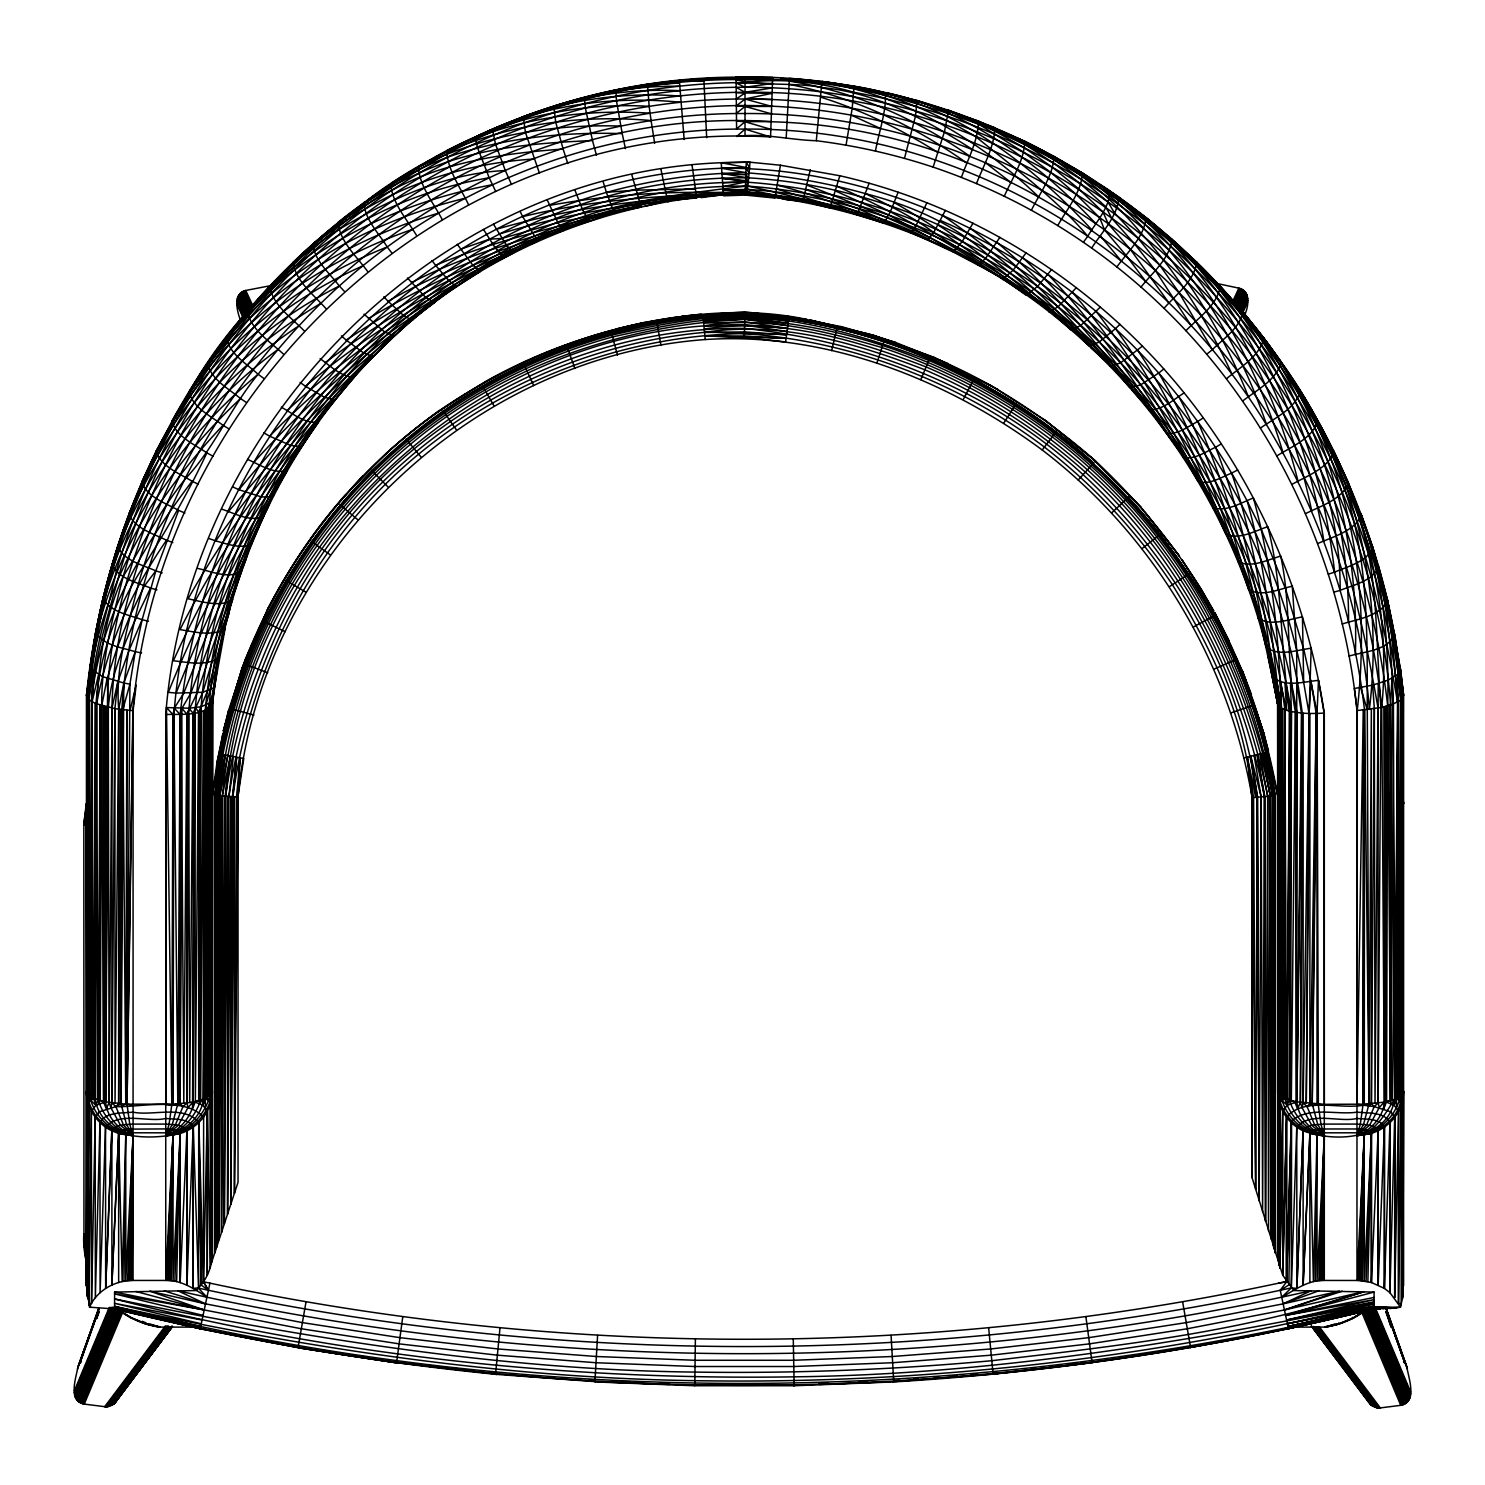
<?xml version="1.0" encoding="UTF-8"?>
<svg xmlns="http://www.w3.org/2000/svg" width="1485" height="1485" viewBox="0 0 1485 1485"><rect width="100%" height="100%" fill="white"/><g stroke="black" fill="none" stroke-linecap="round" stroke-linejoin="round"><path stroke-width="1.5" d="M114.326 1308.953L89.546 1307.171L86.446 1285.787L86.446 803.589L86.872 1178.849M710.74 78.445C382.684 91.68 113.788 375.724 87.04 697.505L86.446 1285.787L87.04 1098.306L87.188 1296.368L88.747 1105.063L88.877 1304.146L91.532 1303.199C99.922 1288.757 116.572 1280.348 133.075 1280.441L165.745 1280.441C181.189 1279.959 194.646 1288.961 206.935 1297.24C569.794 1374.572 949.175 1372.456 1311.069 1290.743L1283.133 1303.849L1186.255 1322.615L1088.709 1337.669L990.681 1348.974L892.281 1356.51L793.677 1360.279L694.98 1360.279L596.376 1356.51L497.976 1348.974L399.948 1337.669L302.402 1322.615L205.524 1303.849L149.781 1291.17L204.225 1309.956L301.344 1328.759L399.112 1343.851L497.382 1355.174L596.023 1362.729L694.869 1366.516L793.788 1366.516L892.652 1362.729L991.275 1355.174L1089.544 1343.851L1187.313 1328.759L1284.432 1309.956L1363.583 1291.746C1243.65 1332.175 1116.943 1346.06 991.813 1360.705C893.06 1369.764 793.918 1373.569 694.757 1372.084C499.146 1369.931 305.817 1337.781 114.586 1298.948C336.111 1355.786 565.451 1380.4 793.992 1376.836C989.567 1374.572 1182.951 1342.83 1374.071 1303.589C1152.212 1358.886 923.187 1384.577 694.59 1380.66C499.09 1377.82 305.316 1347.916 114.586 1306.354C526.135 1410.49 961.834 1407.093 1374.071 1308.248C991.015 1403.863 586.427 1410.509 200.327 1328.184M1400.949 1305.148L1399.148 1307.487L1374.071 1306.856L1380.289 1308.953L1373.365 1308.935L1400.504 1307.171L1389.941 1292.655L1390.109 1122.549C1397.663 1114.901 1403.696 1104.413 1403.028 1093.405L1402.972 697.486C1390.498 589.786 1358.162 483.312 1300.34 391.075L1299.394 389.701L1333.976 451.663C1371.305 529.106 1397.682 613.175 1401.246 699.528C1383.983 526.228 1303.292 358.887 1172.111 243.299C1115.179 192.883 1049.579 152.398 978.949 124.276C904.439 97.156 824.769 76.348 745.024 79.577C403.307 75.122 115.217 364.994 89.063 699.825L89.156 1102.557L87.095 1295.087M89.081 1300.526L89.1 1305.148L89.1 1300.526L89.1 1305.148L90.901 1307.487M132.146 1280.441L133.075 1135.654C113.621 1133.593 96.544 1119.04 90.789 1100.441L93.611 1098.436L105.658 1101.851L125.78 1104.172L173.04 1104.172L173.949 714.675C194.089 432.673 434.827 179.128 721.599 168.269C858.349 166.895 992.463 224.161 1096.171 311.516C1157.91 364.326 1209.18 429.091 1247.122 500.89C1266.297 568.217 1271.773 638.16 1280.089 707.343C1257.572 570.871 1193.086 440.414 1090.992 346.061C998.143 257.35 873.83 206.953 746.974 193.997C470.986 191.212 231.177 433.063 212.355 704.206L211.798 1093.405C201.923 1103.244 186.015 1102.631 173.04 1104.172L171.685 1105.471L169.086 1124.182L165.745 1135.654C189.69 1134.837 209.738 1114.864 212.374 1091.382C212.485 1110.613 198.396 1128.117 180.149 1133.482C148.333 1140.48 101.351 1140.053 89.156 1102.557L91.532 1097.266L91.587 701.533C91.457 657.075 106.976 614.493 116.313 571.372C127.487 532.614 141.985 494.858 159.34 458.457C197.264 380.401 249.796 309.474 313.966 251.021C430.501 144.268 586.928 82.863 745.024 82.566C781.537 77.87 818.903 81.991 854.116 92.367C896.606 99.996 938.279 111.783 978.448 127.524C1048.893 155.628 1114.288 196.113 1170.997 246.454C1301.435 361.857 1382.108 528.716 1398.425 701.533L1398.517 1097.266L1401.432 1104.747L1402.824 1296.702L1400.504 1307.171M131.237 1280.478L133.075 1135.654C115.273 1132.22 97.267 1117.648 95.356 1098.993L91.532 1097.266L92.07 701.848C93.703 657.614 108.108 616.108 119.413 573.804C130.494 535.25 144.88 497.661 162.125 461.427C199.807 383.705 252.042 313.075 315.859 254.863C431.838 148.667 587.559 86.835 745.024 87.244C900.188 86.872 1053.756 146.867 1169.14 250.315C1235.316 309.455 1289.37 381.812 1328.035 461.649C1366.219 536.865 1383.092 619.802 1397.571 702.089L1394.693 1098.993C1387.918 1140.61 1334.922 1142.578 1303.125 1130.828C1288.182 1123.737 1277.583 1108.07 1277.675 1091.382L1277.675 703.704C1258.278 607.922 1236.671 511.527 1197.745 421.48L1203.295 417.879C1266.612 504.696 1308.044 606.938 1324.304 713.078L1324.304 1280.441C1308.378 1279.847 1294.976 1289.852 1281.722 1297.24L1291.319 1287.903L1296.758 1127.096C1310.513 1111.077 1339.581 1122.753 1356.974 1118.465C1365.959 1119.412 1379.565 1118.057 1384.521 1127.096L1384.391 1288.405L1389.941 1292.655L1394.693 1117.388L1394.693 1297.612L1398.499 1111.467L1398.517 1303.199L1401.172 1304.164L1401.302 1105.063L1398.517 1303.199L1398.666 1111.226L1394.118 1105.286L1385.245 1101.647L1384.298 706.767L1384.391 1101.851C1383.463 1117.017 1370.785 1130.271 1356.974 1135.654L1360.316 1124.182L1362.914 1105.471L1364.27 1104.172C1376.873 1102.018 1396.494 1104.19 1403.603 1091.382L1402.935 1295.087M1394.693 1297.612L1394.861 1117.203L1390.721 1111.801L1374.182 1106.622L1371.397 1103.689L1371.342 709.199L1369.04 1103.856L1363.564 1124.423L1356.974 1135.654C1376.075 1131.83 1385.171 1113.564 1394.693 1098.993L1390.573 704.948C1367.369 375.167 1080.82 88.005 745.024 92.274C588.543 92.738 433.713 153.456 318.458 259.281C255.03 317.159 203.129 387.362 165.689 464.601C148.556 500.631 134.263 537.978 123.255 576.31C104.563 616.071 99.365 660.565 96.636 703.983L95.356 1098.993L95.411 703.444L88.747 699.565L86.446 695.425C95.021 610.799 118.614 527.75 156.185 451.421L172.817 419.828M130.327 1280.515L133.075 1135.654C119.264 1130.271 106.586 1117.017 105.658 1101.851L105.732 706.767L104.785 1101.647L104.08 706.34L103.467 1101.332L101.722 705.709C101.166 661.697 112.359 618.632 123.255 576.31C143.915 543.399 161.16 508.26 186.033 478.059C214.954 447.004 231.085 406.909 258.112 374.257C282.484 342.497 309.604 312.852 339.304 285.992C449.324 186.609 596.376 127.877 745.024 129.102C891.52 127.914 1036.474 184.901 1145.937 281.704C1270.195 390.035 1345.596 547.278 1364.511 710.034L1369.04 1103.856C1343.999 1111.857 1305.983 1095.02 1286.418 1117.203L1282.762 1275.299L1293.825 1290.558L1374.071 1292.08L1374.071 1308.953C1216.326 1347.879 1055.092 1372.27 892.912 1381.978L892.893 1381.681M1323.376 1280.441L1324.304 1135.654L1311.793 1125.37L1302.029 1107.587L1303.125 1102.909L1309.083 713.487L1311.181 648.202C1296.98 650.022 1278.511 656.908 1266.148 647.182C1235.446 524.929 1167.266 411.995 1071.223 330.041C980.805 251.225 866.145 204.447 747.233 192.048C466.81 189.245 228.597 434.195 208.995 708.438L209.014 1096.097L209.96 707.64L212.8 699.973L212.374 1253.006C212.336 1265.777 207.436 1278.548 198.619 1287.829L193.161 1288.405L193.143 1127.189L186.924 1284.989L186.906 1130.828L180.168 1282.483L180.242 1133.463L175.991 1130.252L165.745 1128.916L128.582 1129.138L122.828 1130.252L118.763 1132.758L111.895 1284.989L111.895 1130.828C96.971 1123.699 86.408 1108.07 86.446 1091.382L91.532 1097.266M118.651 1282.483L118.67 1133.482L111.895 1130.828L105.658 1288.405L105.528 1127.096C119.283 1111.077 148.351 1122.753 165.745 1118.465C174.729 1119.412 188.335 1118.057 193.291 1127.096L198.619 1287.829L196.206 1290.558L114.586 1292.08L114.586 1308.953C240.273 1339.916 368.131 1361.671 496.937 1374.442M89.546 1307.171L91.532 1303.199L95.189 1117.203L99.328 1111.801L115.867 1106.622L118.651 1103.689L118.707 709.199C115.069 666.487 128.415 624.74 138.439 583.698C149.317 546.294 163.406 509.856 180.242 474.736C216.996 399.521 267.783 331.211 329.781 274.911C442.159 172.668 592.756 112.507 745.024 113.528C895.084 112.544 1043.565 170.923 1155.367 270.511C1219.63 327.702 1272.218 397.683 1309.918 474.977C1347.136 547.854 1363.917 628.285 1378.08 708.122L1378.154 1102.909L1379.249 1107.587L1369.486 1125.37L1356.974 1135.654L1371.379 1133.482L1371.397 1282.483L1384.391 1288.405L1389.941 1122.679L1384.521 1127.096M186.924 1284.989L187.036 1130.772C183.193 1123.774 172.687 1124.832 165.745 1124.089L133.075 1124.089C126.132 1124.832 115.626 1123.774 111.783 1130.772L105.658 1288.405M193.161 1288.405L193.291 1127.096M198.619 1287.829L198.712 1122.679L201.18 1284.97L208.42 1290.279C560.513 1365.309 928.144 1365.309 1280.237 1290.279L1291.319 1287.903L1296.888 1288.405L1303.125 1130.828L1303.125 1284.989L1309.974 1132.758L1314.058 1130.252L1322.021 1128.971L1359.239 1128.971L1367.221 1130.252L1371.472 1133.463L1371.397 1282.483L1358.812 1280.478L1324.304 1280.441M1322.467 1280.478L1324.304 1135.654C1308.415 1131.7 1296.461 1118.353 1290.576 1103.541L1291.412 711.649C1267.93 572.393 1203.685 438.558 1099.253 341.995C1004.101 252.469 878.415 195.649 747.883 186.126C462.448 182.785 219.613 432.469 200.809 711.742L200.661 1099.902L203.352 710.925L203.464 1098.993C201.552 1117.648 183.546 1132.22 165.745 1135.654L172.334 1124.423L177.81 1103.856L180.149 714.526C196.373 566.862 262.307 423.392 372.809 322.542C473.307 229.135 608.553 173.875 745.953 172.687L721.599 168.269L721.264 162.719C431.077 173.634 187.76 429.369 165.745 714.489L165.745 1280.441L173.002 1134.744L166.895 1132.832L133.075 1132.795L125.78 1135.115L122.178 1281.592L118.67 1133.482L133.075 1135.654L129.418 1280.571M164.278 1290.892L205.524 1303.849L177.829 1290.762L206.935 1297.24L198.377 1288.108L208.42 1290.279L203.464 1281.871L203.631 1117.203C184.604 1096.524 141.038 1107.309 115.867 1106.622L111.895 1102.909L111.969 708.104C113.361 625.779 140.759 545.57 174.859 471.339C211.817 395.363 263.012 326.329 325.493 269.435C438.947 165.559 591.16 105.88 745.024 105.509C896.643 105.899 1046.739 163.795 1159.599 264.998C1286.808 377.171 1364.511 539.482 1381.737 707.417L1384.391 1101.851L1379.249 1107.587M1302.029 1107.587L1300.377 1102.445L1302.271 713.153C1266.909 436.868 1030.887 194.776 748.681 177.847C457.157 173.856 208.086 428.497 188.669 713.914L186.924 1102.909L182.952 1106.622L175.416 1124.832L165.745 1135.654C180.038 1130.289 191.509 1116.701 194.015 1101.647L202.888 1105.286L207.436 1111.226L207.287 1275.299L207.269 1111.467L203.538 1281.778L208.42 1290.279M520.14 211.464L522.701 216.643C595.466 198.971 670.496 194.516 745.117 193.755C606.418 198.099 470.188 255.921 373.719 356.214C282.039 449.825 225.052 575.772 211.668 705.746L210.09 1268.171L207.436 1111.226M214.731 1252.95L214.712 795.682L230.843 796.554L227.576 1214.025L227.465 796.368L224.309 1223.881L225.646 796.276C244.282 662.663 309.288 535.027 414.222 448.841C506.422 373.199 624.665 326.774 744.56 328.426C868.929 341.253 990.421 389.534 1083.066 474.662C1174.227 558.898 1240.755 673.355 1257.22 797.241L1255.679 1189.355L1252.133 797.668C1228.782 660.844 1152.583 534.229 1042.21 449.974C946.483 379.028 825.53 331.712 705.189 339.545C466.903 357.05 260.562 559.084 238.027 796.962L238.027 1182.357L211.148 1263.791L212.374 1253.006L212.336 704.354C203.928 716.29 180.242 714.099 165.967 714.489L165.745 1104.32L171.685 1105.471L177.81 1103.856L173.949 714.675M1093.703 462.949C1009.039 386.434 901.785 335.833 788.906 319.164C698.692 305.947 606.493 328.445 524.038 364.697C355.268 441.917 233.98 611.059 214.991 795.7L214.861 1252.505L214.712 795.682C238.992 530.869 479.042 312.908 744.95 314.189C1005.159 327.851 1236.689 538.071 1275.337 795.737L1275.337 1253.006L1275.04 795.774C1256.421 684.771 1204.855 579.892 1128.433 497.271M215.344 1251.057L215.845 795.737C230.732 658.338 300.564 528.289 406.816 439.931C501.15 361.096 622.438 317.938 744.95 314.486C1005.753 331.155 1234.536 536.79 1274.186 795.83L1275.058 1252.078M215.845 795.737L216.012 795.756C233.59 659.136 300.991 529.031 407.707 441.008C467.441 391.817 537.44 355.528 612.08 335.072C669.735 321.948 729.692 310.235 788.776 319.999L744.932 315.34L703.203 317.456C780.386 311.386 857.365 332.937 928.849 360.428C988.527 386.007 1043.825 421.276 1092.18 464.619C1186.923 550.991 1251.966 669.308 1272.534 795.979L1270.882 1238.583L1270.269 796.164C1242.945 655.46 1167.266 523.741 1052.215 436.868C1000.741 398.073 943.105 367.834 881.923 347.546C824.491 330.858 764.014 315.637 703.964 325.883C459.7 343.963 245.972 551.51 225.237 796.257L224.309 1223.881L224.346 796.201L221.543 1232.309L221.581 796.053L219.167 1239.511L219.186 795.923L217.256 1245.302L217.293 795.812L216.476 1247.623L216.012 795.756L221.97 754.436M217.256 1245.302L217.515 795.83L223.344 754.696M1281.444 362.637C1354.06 461.686 1384.484 588.116 1369.356 709.477C1345.41 393.989 1067.474 114.197 745.024 121.751L736.597 128.842L736.077 76.923C895.01 74.176 1053.125 134.17 1171.981 239.345C1302.958 355.862 1399.186 527.639 1381.737 707.417L1357.197 710.554L1356.974 1104.32L1374.182 1106.622L1378.154 1102.909L1380.901 707.584C1376.762 656.63 1377.857 605.249 1368.725 554.61C1358.274 507.332 1341.103 461.594 1317.065 419.512M1288.33 1328.184L1374.071 1308.898L1288.46 1328.741L1280.237 1290.279L1286.585 1281.852L1286.585 1117.388L1282.762 1275.299L1252.022 1177.568L1252.133 797.668C1246.212 721.023 1212.354 649.335 1172.389 584.737C1137.547 532.261 1094.222 485.651 1044.419 447.078C947.467 373.867 826.217 331.415 704.54 332.362C584.292 343.295 468.815 396.959 382.926 481.827C297.353 565.469 246.194 678.886 228.931 796.461L227.576 1214.025M1273.573 1247.251L1274.037 795.849L1265.331 752.691M1282.762 1275.299L1282.78 1111.467L1279.959 1268.171L1279.977 1105.063L1279.235 1265.573L1277.675 1253.006L1277.694 704.131L1272.905 677.086C1284.803 687.759 1304.053 681.559 1318.494 680.39L1324.119 713.097L1324.304 1104.32L1364.27 1104.172L1364.511 710.034M1203.295 417.879C1115.866 297.575 985.205 208.754 839.842 175.75L829.985 207.863L803.107 201.088L787.31 199.955L775.3 196.855L746.974 193.997L745.024 195.11L746.751 195.24L748.273 182.247L745.786 177.532L721.933 173.522L723.64 195.816L745.024 195.11L746.138 167.508L721.264 162.719L749.999 162.199L749.554 167.731L721.599 168.269L721.933 173.522L745.878 174.784L749.108 172.984C788.572 176.084 827.683 183.026 865.792 193.718C888.958 205.672 912.811 216.754 933.731 232.514C988.397 267.931 1046.145 299.636 1093.257 345.355C1194.701 440.265 1261.545 570.723 1281.072 708.141L1281.035 1096.097L1279.847 1104.747L1278.251 1260.672L1278.269 1098.306L1277.675 1253.006L1279.235 1265.573L1279.847 1104.747M1212.725 507.592C1226.387 512.288 1240.847 502.747 1253.396 497.976C1272.292 566.472 1278.641 637.603 1281.462 708.364L1281.035 1096.097C1285.045 1116.72 1303.422 1133.445 1324.304 1135.654L1321.557 1280.515M1319.719 1280.645L1324.304 1135.654C1304.758 1134.726 1286.455 1121.268 1280.386 1102.557L1282.762 1097.266L1282.873 709.013L1284.729 1098.158C1289.704 1116.59 1305.222 1132.35 1324.304 1135.654L1320.648 1280.571M898.147 192.233L890.536 211.39L883.983 223.214C839.452 208.42 793.992 195.871 747.883 186.126L745.34 189.152L747.53 189.412C1021.55 205.988 1251.539 441.305 1284.915 709.923L1284.729 1098.158L1282.019 1100.441L1287.161 1105.286L1296.888 1101.851L1324.304 1104.32M1291.319 1287.903L1291.579 1120.915C1309.102 1106.009 1336.574 1115.254 1356.974 1112.154C1367.778 1113.286 1384.131 1111.652 1390.109 1122.549M1318.81 1280.72L1324.304 1135.654C1310.494 1130.271 1297.816 1117.017 1296.888 1101.851L1296.721 650.913L1292.284 586.167C1278.659 589.229 1261.767 597.304 1248.681 589.526C1223.64 515.481 1198.061 440.934 1158.801 372.976L1163.813 368.985M1309.881 1282.483L1309.881 1133.482L1317.046 1134.744L1323.154 1132.832L1356.974 1132.795L1364.232 1134.744L1364.27 1280.942L1371.379 1133.482L1356.974 1135.654L1366.646 1124.832L1374.182 1106.622M1317.046 1134.744L1317.009 1280.942L1324.304 1135.654L1314.633 1124.832L1307.097 1106.622L1309.881 1103.689L1309.9 713.487L1306.262 1103.281L1309.083 713.487L1310.995 681.615L1303.849 649.743L1285.342 588.283L1261.248 529.365L1247.122 500.89M1318.364 1105.471L1317.121 713.45L1310.995 681.615L1316.193 713.468L1312.239 1103.856L1317.715 1124.423L1324.304 1135.654L1320.963 1124.182L1318.364 1105.471L1317.009 1104.172L1317.009 713.45L1318.494 680.39M1378.266 1130.772L1384.373 1127.189L1378.154 1284.989L1378.266 1130.772C1374.423 1123.774 1363.917 1124.832 1356.974 1124.089L1324.304 1124.089C1317.362 1124.832 1306.856 1123.774 1303.013 1130.772L1296.888 1288.405L1296.758 1127.096M1387.454 599.736L1400.466 668.937L1397.793 674.468L1400.652 700.103L1400.244 1096.097L1400.986 699.825L1394.099 637.826L1387.454 599.736L1372.418 546.332L1360.891 513.55M1402.824 1296.702L1403.269 696.613L1402.824 1296.702L1402.861 697.746L1399.52 672.556M95.356 1098.993L96.042 703.741C99.328 655.201 116.814 606.53 143.729 566.175C166.84 529.421 188.465 492.259 206.879 452.888C194.442 444.293 176.325 436.906 171.944 421.295C287.496 207.25 527.843 63.261 772.627 78.204L770.567 136.954C445.054 117.575 159.73 391.817 132.852 710.554L127.023 1104.19L129.733 1124.182L133.075 1135.654L128.49 1280.645M127.58 1280.72L133.075 1135.654L126.485 1124.423L121.009 1103.856L121.844 709.644C142.987 383.854 440.395 100.887 771.253 121.566M182.952 1106.622L180.168 1103.689L181.875 708.401L190.674 693.476L225.033 603.151L263.569 516.483C250.055 522.349 234.704 513.29 221.71 509.132M177.457 1105.898L180.168 1103.689L181.244 714.489L183.787 1103.281L186.887 714.062L197.134 693.087L217.72 632.146L245.582 560.55L250.223 545.051L251.856 543.696M209.96 707.64L210.09 1095.392C204.447 1115.81 187.537 1133.593 165.745 1135.654L178.256 1125.37L188.02 1107.587L186.924 1102.909L187.834 713.988L189.003 708.234L201.18 706.749L211.761 702.034L225.219 627.895L207.454 691.138L198.637 712.243L195.352 1101.332L194.981 713.023C214.267 430.743 460.053 178.441 748.273 182.247C879.974 191.843 1006.811 249.127 1102.891 339.397C1208.307 436.868 1273.48 571.892 1296.943 712.577L1296.015 1101.647L1295.44 712.392C1285.936 660.862 1291.727 607.662 1280.72 556.095C1267.41 559.752 1251.335 568.365 1237.989 561.59M217.515 795.83L225.237 755.048L219.799 795.96L219.167 1239.511L219.502 795.941C233.59 659.359 303.59 530.293 408.932 442.474C468.462 393.451 538.201 357.291 612.581 336.928C670.032 324.083 729.692 311.831 788.572 321.391M221.543 1232.309L222.342 796.09C235.373 660.027 305.891 531.723 410.454 444.312C503.712 365.811 623.793 324.714 744.82 319.294C872.53 326.7 996.082 380.55 1090.9 466.03C1186.422 551.9 1247.901 670.607 1272.534 795.979L1272.793 1244.783L1274.037 795.849L1263.976 753.025M1277.675 1253.006L1278.882 706.359C1265.962 628.118 1257.424 548.559 1231.622 473.121L1237.655 469.965M1221.338 443.885L1215.547 447.282C1247.493 529.848 1261.211 617.63 1277.694 704.131L1281.072 708.141L1280.386 1102.557L1278.604 1093.814L1278.177 1097.935L1279.959 1095.392L1294.827 1101.981L1297.519 1108.794L1300.377 1102.445L1303.162 713.19L1303.125 1102.909L1307.097 1106.622L1312.239 1103.856L1317.009 713.45L1324.119 713.097M1286.585 1117.388L1286.344 1281.518L1278.715 1283.151C927.624 1357.977 561.033 1357.977 209.942 1283.151L203.538 1281.778M1119.931 324.324L1115.458 328.668C1161.363 391.929 1194.423 463.116 1225.997 534.284C1239.529 540.02 1254.806 530.925 1267.745 526.692C1283.523 587.206 1279.884 650.244 1289.945 711.389L1289.388 1099.902L1290.576 1103.541M86 806.207A661.772 661.772 0 0 0 83.828 824.565L83.958 1246.917L85.091 1246.825L85.128 1235.928M88.877 1304.146L91.383 1111.226L95.931 1105.286L105.658 1101.851L107.495 707.231C107.069 624.61 136.174 542.471 169.977 467.942C207.157 391.279 258.724 321.614 321.688 264.181C436.107 159.545 589.712 98.344 745.024 99.012C898.072 98.363 1049.542 157.763 1163.368 259.689C1292.043 372.828 1368.687 536.846 1387.695 705.913L1390.703 1103.541M123.979 1281.239L125.78 1135.115L125.78 1280.942L133.075 1135.654L123.404 1124.832L115.867 1106.622L121.009 1103.856L123.775 683.007L135.265 651.692L142.152 619.69L155.851 570.853L178.627 510.357C165.67 503.118 147.386 497.364 141.873 482.365L156.946 449.881M188.02 1107.587L193.161 1101.851L194.832 713.041L192.53 1108.794L195.222 1101.981L198.712 1100.534L200.809 711.742M165.745 1135.654C181.634 1131.7 193.588 1118.353 199.473 1103.541L200.159 711.909L201.18 706.749M199.473 1103.541L203.464 1098.993L205.246 710.313C218.276 568.347 282.874 431.058 387.771 333.921C437.741 287.663 496.12 250.482 559.529 225.571C618.614 200.716 682.525 193.755 745.47 186.2L748.273 182.247L749.554 167.731L746.305 162.143L721.264 162.719M706.674 137.659L703.834 78.724M118.651 1103.689L120.675 709.477L121.009 1103.856M203.464 1098.993L205.375 710.238L205.32 1098.158L207.176 709.385L205.858 705.468L219.149 656.704M232.867 796.665L230.825 1204.187L230.843 796.554L238.027 796.962L234.426 1193.272L234.389 796.758L230.825 1204.187L232.403 796.647L236.69 757.202L232.867 796.665C250.779 664.853 315.377 539.166 418.659 454.169C520.344 370.043 654.866 325.234 786.623 334.812L744.468 331.898L704.54 332.362C779.755 320.63 855.304 342.868 924.895 369.821C983.516 394.954 1037.829 429.592 1085.331 472.156C1179.443 556.615 1239.604 673.447 1264.44 796.647L1265.554 1221.357L1267.726 796.368L1259.818 754.046M234.426 1193.272L236.505 796.87L240.18 757.851L237.878 796.944L243.763 758.538L220.857 754.213M684.158 139.534L679.35 80.227L745.024 77.48L772.627 78.204L736.059 77.684M1257.22 797.241L1259.15 1200.585L1261.155 796.925L1254.082 755.457M1317.121 713.45L1309.028 713.487L1303.682 682.469L1302.456 616.869C1288.516 619.319 1270.826 626.837 1258.073 618.057M1364.232 1134.744C1382.665 1130.828 1401.023 1115.216 1401.32 1095.392L1402.323 698.358L1400.652 700.103L1398.517 1097.266L1396.438 1098.436L1394.118 1105.286L1396.234 1098.306L1399.26 1100.441C1393.505 1119.04 1376.428 1133.593 1356.974 1135.654M105.658 1101.851L108.312 707.417L107.124 678.404L117.538 646.755L129.993 615.978L144.379 585.944L155.851 570.853L162.181 572.876M148.463 621.231L142.152 619.69L129.084 650.226L117.853 681.634L114.902 708.679L111.895 1102.909L110.8 1107.587L120.563 1125.37L133.075 1135.654C115.96 1131.329 103.263 1116.312 98.159 1099.902L96.636 703.983C107.161 644.694 132.518 589.415 166.543 540.224L172.835 542.563M86.446 695.425L95.671 632.09C103.207 645.567 121.751 647.46 135.265 651.692L129.919 684.177L127.023 1104.19L133.075 1105.323M1279.959 1268.171L1282.613 1111.226L1287.161 1105.286L1289.296 711.241L1284.915 682.506L1286.678 710.461L1280.274 681.689L1281.407 708.326L1282.762 1097.266M1372.418 546.332C1386.804 597.712 1392.299 650.987 1392.8 704.224L1394.693 1098.993L1397.979 701.811L1396.55 1098.158L1397.793 674.468L1387.992 680.167L1372.66 685.123L1374.349 708.809L1371.397 1103.689L1368.687 1105.898M1378.247 683.601L1375.017 1103.281L1374.349 708.809M1282.019 1100.441L1284.822 1098.436L1286.567 1098.993L1289.945 711.389L1281.072 708.141M1295.44 712.392L1291.319 1100.534L1296.888 1101.851L1302.271 713.153L1289.945 711.389M84.088 1235.928C85.332 1261.786 88.97 1288.145 84.144 1235.91M171.239 1280.72L173.04 1135.115L166.673 1280.441M1296.888 1101.851L1301.454 713.078L1296.776 682.896M1315.209 1281.239L1317.009 1135.115L1313.408 1281.592L1309.881 1133.482L1303.125 1284.989M1362.469 1280.72L1364.27 1135.115L1356.974 1280.441L1356.974 710.554C1339.711 538.739 1252.82 374.22 1116.868 266.966C1061.905 223.548 999.535 189.486 933.137 167.118C895.158 154.551 856.01 145.697 816.304 140.722C789.909 139.998 762.844 132.833 736.708 136.471L745.024 129.102L770.567 136.954M1278.715 1283.151L1286.585 1281.852L1291.17 1122.549L1288.869 1284.97L1280.237 1290.279M1309.881 1103.689L1316.193 713.468M1356.974 1104.32L1363.23 710.127L1363.026 1104.19L1364.27 710.053L1364.27 1104.172M170.329 1280.645L173.04 1135.115L167.582 1280.478M694.776 1385.746L695.388 1339.117M1361.559 1280.645L1364.27 1135.115L1357.903 1280.441M176.641 1281.592L180.149 1133.482L173.002 1134.744M1317.919 420.979C1312.257 438.558 1291.505 446.595 1276.914 455.876M1367.871 1281.592L1371.379 1133.482L1366.07 1281.239M203.464 1281.871L198.879 1122.549C184.233 1104.45 152.25 1116.33 133.075 1112.154C122.271 1113.286 105.918 1111.652 99.941 1122.549L95.356 1297.612L95.189 1117.203M169.401 1280.571L173.04 1135.115L173.04 1280.942L180.149 1133.482L180.168 1282.483M786.196 137.845L789.445 78.389C941.583 90.344 1088.468 156.593 1197.133 263.885C1260.746 328.111 1317.473 402.843 1345.002 489.994C1368.873 560.699 1367.147 636.081 1367.277 709.756L1369.04 1103.856M1360.631 1280.571L1364.27 1135.115L1358.812 1280.478M744.95 314.189L744.301 337.522L704.874 335.907L744.356 336L786.122 338.339L704.874 335.907M1372.66 685.123L1354.32 688.502L1357.197 710.554C1366.887 626.28 1360.576 538.647 1330.82 458.679C1303.199 382.647 1252.82 317.512 1195.499 261.434L1196.724 262.251C1279.142 344.093 1321.928 458.29 1334.607 572.152L1328.295 574.175M168.492 1280.515L173.04 1135.115M240.923 321.447C237.433 312.704 231.92 293.752 245.768 290.447L272.293 285.343M1286.585 1281.852L1291.337 1122.679M1359.722 1280.515L1364.27 1135.115M105.528 1127.096L100.089 1292.655L99.941 1122.549M746.138 167.508L746.305 162.143L749.999 162.199L780.423 165.225L839.842 175.75M1333.827 592.181L1340.138 590.362C1340.714 525.207 1320.369 461.074 1295.236 401.507C1271.364 349.216 1238.267 301.102 1196.019 261.954L1196.724 262.251C1194.237 281.111 1175.99 294.624 1163.999 308.342M174.84 1281.239L180.149 1133.482M111.895 1284.989L118.577 1133.463L125.817 1134.744M1371.397 1282.483L1378.136 1130.828L1371.472 1133.463M172.408 1326.625L114.122 1403.826L172.093 1326.903L114.122 1403.826L106.623 1406.908L84.255 1404.105C67.493 1400.912 76.255 1377.17 77.907 1367.11L98.604 1308.563M597.583 1335.386L594.91 1381.922L694.497 1385.746L794.159 1385.746L893.747 1381.922L891.074 1335.386M595.763 1381.681L495.544 1374.312L500 1327.887M149.985 1323.989L159.6 1327.107L145.883 1323.71L132.072 1318.067L119.245 1310.438L131.738 1318.216M193.161 1101.851L193.087 713.283L189.003 708.234L166.487 707.565L171.796 1104.19L173.04 714.656L174.283 708.178L183.602 693.495L207.603 632.981L233.795 574.528L267.523 508.353L271.829 496.955L287.329 470.485C273.611 474.402 259.801 464.564 247.55 459.403M1333.976 451.663C1327.683 468.87 1306.781 475.924 1291.894 484.426M1403.603 1091.382L1403.084 1097.935L1401.859 1094.779L1400.893 1102.557L1403.028 1093.405M816.304 140.722L821.947 81.489C876.614 88.58 929.146 108.257 976.109 136.936C1014.7 168.418 1055.389 197.858 1087.781 236.245L1083.419 242.259M229.024 428.924L223.028 425.323C152.268 499.814 95.597 593.981 87.745 698.358L87.374 1093.814L89.156 1102.557L91.587 701.533C98.827 618.837 143.135 545.979 192.066 481.233L198.248 484.203M228.931 796.461L233.368 756.57M129.566 512.455L129.028 514.126C106.976 572.746 92.775 634.262 86.78 696.613L91.012 668.937L90.084 665.299M210.202 1104.747L211.39 1263.067L211.854 1097.935L210.629 1094.779L209.663 1102.557L207.287 1097.266L208.624 708.679L214.508 685.884L211.668 705.746L211.798 1093.405M225.646 796.276L230.305 755.995L222.342 796.09M86.928 801.974L83.828 824.565L84.979 824.62L85.499 820.11M86.037 815.581L86.835 808.805M211.223 706.582L211.761 702.034M214.508 685.884L212.374 704.243L217.126 669.438M1370.896 1405.051L1311.311 1326.031L1370.896 1405.051L1378.396 1408.151L1400.745 1405.33C1417.971 1401.933 1408.263 1377.375 1406.908 1367.11L1386.229 1308.563L1406.908 1367.11M263.847 378.452L258.112 374.257C178.497 439.968 117.463 530.999 95.782 632.573L103.319 596.803M1348.473 483.089C1341.568 499.888 1320.573 505.977 1305.463 513.68M86.947 811.126L86.353 815.618L86.835 811.107M396.551 1362.896L402.769 1316.694M300.527 1348.139L398.481 1363.156L300.527 1348.139L203.222 1329.391L114.586 1308.953L203.278 1329.112L298.318 1347.415M84.125 824.583L86.91 804.276M780.423 165.225L774.947 198.062L746.751 195.24M216.958 762.77L212.374 795.552L222.991 733.182L216.958 762.77L228.579 710.461L245.415 659.229L268.21 608.089C289.668 567.437 314.931 528.604 345.819 494.449M1244.671 314.95C1248.644 306.782 1250.871 290.763 1238.861 288.146L1215.101 283.097M788.943 318.867L785.584 341.94L744.319 337.355M846.06 145.103L852.204 108.238L854.079 86.223L821.947 81.489M511.471 184.437L505.346 170.534C445.927 173.151 389.311 199.38 338.84 229.525C304.072 251.67 273.871 279.96 247.494 311.497C250.946 330.041 270.363 341.791 283.412 354.08M298.039 1347.693L306.04 1301.77M197.783 568.458C211.464 571.391 228.542 579.354 241.572 571.354L231.214 601.072L228.746 614.419L223.864 629.659C210.257 636.248 194.182 631.812 180.001 629.603C226.444 538.201 288.331 455.301 354.117 377.301C340.882 376.874 330.487 365.848 320.129 358.683M522.701 216.643L537.143 240.143L536.865 241.665C469.984 267.3 405.85 300.416 346.172 340.084L341.42 335.907M219.799 795.96L227.558 755.475M91.012 668.937L102.521 676.603L123.775 683.007L118.707 709.199L115.032 1103.281L114.902 708.679L95.411 703.444L93.499 1098.158L95.931 1105.286L98.159 1099.902L100.182 705.189L99.347 1103.541M810.29 169.754L802.605 202.276M90.121 667.062C105.751 563.075 164.575 469.613 240.514 398.574L246.38 402.472M107.124 678.404L101.722 705.709L100.089 1100.534L103.597 1101.981L106.289 1108.794L109.147 1102.445L111.969 708.104L117.853 681.634M875.463 150.969C878.749 132.611 886.972 109.797 885.208 92.961L855.731 87.095M203.222 1329.391L203.464 1328.277M114.586 1306.689L200.679 1326.513L114.586 1308.341L200.215 1328.741L209.942 1283.151M722.285 78L772.571 77.443M831.674 350.646L836.965 327.944M98.53 674.728L92.07 701.848L93.499 1098.158L90.789 1100.441L95.931 1105.286M114.902 708.679L130.049 710.387L136.193 685.105L133.075 710.554L127.023 1104.19L126.819 710.108L125.78 1104.172L127.135 1105.471M118.076 544.939L103.096 598.566C110.614 612.024 128.675 614.883 142.152 619.69M1333.214 450.122L1347.823 481.474L1372.827 548.039C1366.163 562.24 1347.916 566.305 1334.607 572.152M567.808 163.573L563.112 149.038C503.861 153.308 444.145 161.568 391.242 190.674C354.915 209.218 322.282 234.073 293.12 262.437C295.608 281.296 313.855 294.81 325.865 308.527M223.363 730.954L242.074 668.176L223.363 730.954L228.579 710.461M1378.377 565.655L1378.711 567.381C1371.713 581.303 1353.522 584.904 1340.138 590.362M904.495 158.301L915.428 116.35L917.117 100.497L853.597 86.687M189.003 392.448L190.08 390.611C252.58 279.7 363.175 198.934 489.196 177.773L495.712 191.454M103.096 598.566C130.42 498.644 194.758 410.788 277.844 349.588M198.99 1327.107L159.6 1327.107L145.79 1323.97L146.124 1322.894L142.226 1321.297M869.133 183.249L857.105 214.824M933.137 167.118L944.441 131.831L948.432 110.948L931.244 105.361M876.837 363.212L884.039 341.049M625.426 148.63L622.215 133.613C563.186 131.812 502.895 137.901 447.041 157.354C407.187 172.65 371.12 195.816 338.023 222.49C339.787 241.535 356.697 256.497 367.612 271.421M232.681 599.42L221.339 631.088L202.777 692.288L193.087 713.283L189.672 1102.445L188.669 713.914M961.389 177.383C967.812 159.155 978.188 140.555 978.504 121.083L916.394 100.813L929.239 104.748M209.422 703.89L207.176 709.385L207.287 1097.266L205.208 1098.436L202.888 1105.286L205.004 1098.306L208.03 1100.441M679.183 83.049L647.274 85.146L615.941 90.028L616.423 100.553L622.215 133.613M1372.827 548.039L1387.658 601.499C1378.507 616.461 1357.828 619.115 1342.236 623.978M96.544 1318.234L98.845 1311.682M77.907 1367.11L99.031 1308.879M77.443 1369.133L98.901 1308.396M81.229 1361.875L79.837 1363.416L98.975 1309.269M96.525 1318.569L98.827 1312.072M78.724 1365.179L98.771 1308.582M79.837 1363.416L98.381 1311.218M96.711 1318.439L99.031 1311.923M780.85 78.445L806.336 80.543M976.517 183.546C983.386 165.54 994.43 147.182 994.801 127.729L949.379 111.022M654.662 143.34L651.098 120.545C560.55 112.6 465.807 130.773 390.759 183.806C391.892 203.018 407.001 219.39 416.598 235.54M281.315 407.168C292.656 413.387 304.759 423.912 318.403 422.167C260.042 506.923 206.582 596.302 168.343 692.326L176.084 693.105C202.647 625.296 234.853 559.678 271.829 496.955L273.574 495.897M1145.046 512.251L1179.48 556.095L1140.87 507.109L1090.825 456.842C1043.695 416.413 989.455 380.253 932.654 357.365L872.066 334.868L809.177 319.813L869.913 334.292M166.543 540.224C153.4 533.672 135.098 528.734 129.028 514.126L142.541 480.75M1399.26 1100.441L1401.32 1095.392L1400.986 699.825M1394.805 634.151C1388.419 650.634 1364.14 651.562 1349.067 656.073M1287.161 1105.286L1289.388 1099.902L1291.412 711.649L1290.465 682.914M74.361 1390.832L109.277 1307.45M74.25 1392.893L110.057 1307.375M74.491 1394.935L111.189 1307.283M75.085 1396.902L112.674 1307.116M75.494 1397.83L113.101 1308.044M75.995 1398.74L114.493 1306.8M76.57 1399.575L115.069 1307.635M77.22 1400.374L115.719 1308.433M77.925 1401.097L116.424 1309.157M78.705 1401.766L117.185 1309.826M79.522 1402.36L118.911 1308.285M80.413 1402.861L119.784 1308.805M81.322 1403.306L119.821 1311.366M82.269 1403.659L121.659 1309.584M83.253 1403.919L122.642 1309.844M84.255 1404.105L122.754 1312.165M920.793 379.566L929.833 358.089M679.313 86.316C636.545 85.295 594.483 93.815 553.775 106.178L555.687 122.03L563.112 149.038M268.21 608.089L242.074 668.176C280.294 565.841 348.919 475.033 438.001 411.605L486.449 380.977C545.478 347.88 610.539 326.644 677.457 317.029M651.098 120.545L650.077 113.213C580.728 108.479 509.244 119.394 446.799 150.69C447.449 170.032 460.461 187.611 468.61 204.837M926.9 202.758L916.189 225.163L910.602 232.996M129.028 514.126C167.842 415.577 244.876 333.364 339.304 285.992L344.316 291.301M679.963 96.061C627.004 92.089 573.247 98.604 523.203 116.628L525.467 132.481L539.482 173.262M620.73 126.076C531.166 123.292 438.094 143.525 367.018 200.698C413.034 167.712 463.023 140.073 516.019 120.025L492.537 129.752L495.637 144.528L505.346 170.534M1004.324 196.187C1011.972 178.645 1024.26 160.733 1024.78 141.372L977.575 121.232M157.763 448.34L141.873 482.365C185.068 385.636 266.613 308.824 362.841 265.834M1232.104 302.754L1238.861 288.146M1233.088 303.014L1239.845 288.406M1234.035 303.367L1240.81 288.758M1234.963 303.794L1241.72 289.185M1235.836 304.295L1242.592 289.686M1236.671 304.889L1243.428 290.28M1236.467 307.636L1244.207 290.949M1238.156 306.281L1244.913 291.673M1237.84 309.158L1245.562 292.471M1239.381 307.915L1246.138 293.306M1239.882 308.824L1246.639 294.216M1240.291 309.752L1247.047 295.144M1240.625 310.718L1247.4 296.109M1242.017 310.662L1247.808 298.132M1242.073 312.722L1247.883 300.211M1241.794 314.783L1247.586 302.272M806.188 189.579L859.982 209.496L927.679 240.106L933.731 232.514L945.351 210.406M156.909 589.879L150.579 588.023C132.351 626.02 112.043 664.779 108.312 707.417L109.147 1102.445L110.8 1107.587M132.072 1318.067L145.79 1323.97M1031.407 210.183C1039.834 193.143 1053.255 175.787 1053.979 156.463L1024.78 141.372L993.836 127.84L1025.3 142.504L1054.424 159.934L1082.008 179.833L1107.94 201.979L1114.474 212.912L1138.104 238.324L1159.599 264.998L1179.053 292.619L1212.317 349.718L1206.748 354.21M192.066 481.233C179.369 473.325 161.123 466.754 156.185 451.421L190.08 390.611M963.208 399.576L974.03 378.935M927.679 240.106L953.259 252.023L962.299 241.424L972.972 223.195M156.185 451.421C203.594 356.641 289.519 285.658 387.214 246.974L391.724 252.84M267.43 609.611C307.878 530.906 366.925 462.113 439.096 410.825M1087.781 236.245C1095.967 222.119 1109.555 207.863 1110.019 191.045L1098.584 184.029C1204.149 249.034 1268.617 363.639 1298.076 481.474M953.259 252.023L978.188 265.184L985.539 258.409L999.906 237.322M171.944 421.295C223.53 328.835 313.446 263.625 412.366 229.432M1003.767 423.095L1016.315 403.437M1057.784 225.553C1066.954 209.051 1081.451 192.27 1082.398 173.04L1025.652 142.337M115.533 1402.304L139.553 1369.337M1091.679 248.032C1101.777 232.31 1117.574 216.42 1118.91 197.264L1108.812 190.674C1195.926 253.731 1252.709 350.701 1283.003 452.591M1002.468 279.551L1013.216 270.103L1026.135 252.784M302.272 445.908L300.471 446.651C252.172 514.274 207.399 584.756 173.392 660.769C187.908 662.329 204.503 666.115 217.924 658.616M208.977 538.554L215.733 540.911C268.618 467.237 328.63 398.166 394.49 336.074L384.541 331.898L363.992 314.152M104.581 1406.815L165.392 1325.938M105.602 1406.908L166.413 1326.031M106.623 1406.908L167.434 1326.031M107.644 1406.833L168.455 1325.938M108.665 1406.648L168.083 1327.609M110.632 1406.035L170.051 1326.977M123.496 1389.329L126.244 1385.672M141.409 1365.513L144.156 1361.838M159.303 1341.679L164.816 1334.365M112.47 1405.088L171.889 1326.031M142.3 1365.68L171.258 1327.163M114.122 1403.826L172.446 1326.365M1042.21 449.974L1056.355 431.448M837.113 186.33C903.622 215.9 967.106 252.617 1026.079 295.162L1037.625 286.364L1051.64 269.546M1116.868 266.966C1127.653 251.893 1144.36 236.746 1146.03 217.682L1117.685 196.855L1146.03 217.682L1196.724 262.251M534.043 159.025C474.569 162.663 416.357 179.221 364.605 209.404C309.567 240.384 266.019 287.218 227.576 336.557L207.751 363.565C211.074 379.64 228.727 388.662 240.514 398.574M208.791 362.284L207.751 363.565C267.727 277.082 364.178 222.694 464.972 198.285M232.588 486.857L238.936 489.716C285.046 433.62 337.076 382.536 392.782 336.018L395.251 335.406L411.141 319.795L434.53 302.606L425.564 297.278L407.484 278.011M1049.004 311.999L1058.081 306.764L1076.402 287.644M228.244 511.768L306.875 420.868L349.903 377.171L371.974 356.307L373.719 356.214M335.684 399.298L333.865 399.706C280.349 462.206 228.467 526.822 188.112 598.808C201.979 601.666 217.497 606.715 231.214 601.072M1140.981 287.088C1152.397 272.665 1169.92 258.334 1171.981 239.345L1146.253 218.332M1078.221 479.989L1093.888 462.726M350.479 489.382L362.897 475.831M253.638 462.503C301.362 410.008 354.173 362.08 411.141 319.795L412.793 319.98M938.056 224.977C985.465 255.977 1029.216 292.118 1071.223 330.041L1080.802 325.401L1100.404 307.042M596.469 155.368L592.515 140.574C533.486 143.061 472.935 148.036 418.733 173.318C361.282 198.433 313.669 240.44 270.901 285.454L269.713 286.401C272.665 305.112 291.543 317.753 304.091 330.765M341.16 499.535L386.917 452.628C459.607 387.566 549.097 342.07 644.694 322.431C698.247 312.296 753.303 307.97 807.005 319.461L745.024 311.85L681.931 316.435M263.792 432.822L269.639 436.163C332.436 372.345 404.885 318.607 480.416 271.421L472.638 264.998L457.306 244.32M1185.921 330.728C1198.469 317.716 1217.347 305.075 1220.299 286.345L1219.092 285.417M1111.578 512.956L1128.656 497.085M247.494 311.497L248.645 310.439M1115.458 328.668L1099.253 341.995L1089.285 346.116C1057.227 313.985 1023.685 283.319 988.1 255.123C953.537 223.567 910.602 205.45 865.792 193.718M286.883 410.732C338.413 363.157 395.604 322.152 455.579 285.955L457.083 286.419M1110.093 366.387L1120.507 362.915L1142.411 346.116M1212.317 349.718C1223.324 338.58 1240.291 328.018 1242.667 311.627L1220.299 286.345M387.214 246.974C378.675 233.145 364.605 219.242 363.974 202.443L365.199 201.997L312.964 243.893C314.189 260.58 329.67 273.203 339.304 285.992M300.1 382.443L305.409 386.23C368.633 332.863 440.507 290.132 513.717 252.803L506.831 245.712L493.465 224.216M736.393 113.361L745.024 106.419L771.847 106.456L745.024 99.012L736.3 105.936L745.024 106.419L771.569 113.862M1226.462 378.786C1239.975 367.259 1259.855 356.437 1263.828 338.079L1241.516 310.569L1242.667 311.627C1312.907 398.76 1349.048 511.118 1348.566 622.456M1142.021 548.615L1160.379 534.247M213.413 687.889L202.777 692.288L176.084 693.105M1158.801 372.976L1140.703 384.856L1129.881 387.659C1081.525 329.967 1030.571 273.723 970.188 228.3M325.159 362.674C380.308 320.871 440.952 286.809 503.248 256.924L504.547 257.629M298.689 325.957C212.708 382.74 144.509 466.643 112.062 564.894C119.004 578.853 137.214 582.51 150.579 588.023M1148.666 409.916C1162.124 410.473 1173.299 399.651 1184.102 392.912M1242.648 401.006C1256.514 390.128 1276.729 380.141 1281.202 361.969L1262.733 336.909M736.226 98.994L745.024 93.017L772.311 93.277L745.024 98.938L772.107 99.514M293.12 262.437L294.346 261.62M1169.345 586.723L1188.835 573.971M1260.487 428.051C1274.743 417.972 1295.291 408.95 1300.34 391.075M320.686 303.423C227.947 358.312 151.971 443.607 117.668 546.647C124.313 560.866 142.56 564.968 155.851 570.853M1381.737 707.417L1392.8 704.224L1400.652 700.103M1365.402 1310.197L1352.761 1318.067L1338.95 1323.71L1325.233 1327.107L1334.848 1323.989M1325.233 1327.107L1339.043 1323.97L1352.891 1318.327L1365.532 1310.457A88.543 88.543 0 0 1 1325.233 1327.107L1290.465 1327.107M438.001 411.605C509.93 361.876 592.886 328.426 679.777 317.289M1197.745 421.48C1188.111 426.418 1177.791 434.975 1166.393 433.137C1123.05 371.194 1078.426 309.307 1022.757 257.666M650.077 113.213L649.168 106.363C568.569 101.351 487.581 123.236 419.531 166.339L418.38 166.543C419.253 185.811 433.342 202.832 442.233 219.539M368.447 318.514C430.056 281.964 495.73 253.657 563.335 230.491L557.822 222.601L547.315 200.141M746.974 193.997L745.21 191.751L723.065 189.969L745.266 190.637L747.53 189.412L803.107 201.088M1193.327 627.023L1213.858 615.941M1215.547 447.282C1205.542 451.774 1194.515 460.053 1183.1 457.306M383.873 296.759L388.068 301.269C451.05 265.091 519.973 243.039 588.821 221.321L582.436 209.441L574.992 190.247M523.203 116.628L518.024 119.227C568.922 97.843 624.424 88.079 679.573 90.678M680.464 102.279C611.3 95.3 539.649 105.249 477.056 136.286L475.534 137.362L477.279 147.034L489.196 177.773M1231.622 473.121C1221.283 477.186 1209.588 485.149 1198.191 481.548C1161.289 415.354 1121.565 350.182 1072.448 292.267M338.023 222.49L339.267 221.896M411.382 282.67C467.367 253.768 527.973 238.38 587.93 220.3L589.786 221.042L614.029 212.392L641.167 206.99L631.793 174.784M1213.839 669.197L1235.223 659.897M1317.603 543.603C1332.899 536.698 1353.893 531.574 1361.429 515.221C1382.628 576.254 1389.403 641.557 1387.695 705.913L1386.582 1101.332L1385.988 706.34L1385.245 1101.647L1383.76 1108.794L1386.452 1101.981L1389.941 1100.534L1389.849 705.189L1391.89 1099.902L1390.573 704.948L1391.965 678.311L1393.413 703.983L1394.693 1098.993M431.968 260.525L435.569 265.314C492.946 241.275 553.608 227.316 614.029 212.392L614.771 213.487M121.362 1105.898L125.78 1104.172L122.772 709.756L129.919 684.177L123.775 683.007M1312.591 1105.898L1317.009 1104.172M1318.754 1290.818L1283.133 1303.849L1339.322 1291.17L1284.432 1309.956L1342.199 1291.207M460.61 249.239L489.419 239.196L501.874 238.435L557.822 222.601L640.555 205.84M747.53 189.412L723.065 189.969M524.094 116.814L575.289 100.553M1230.694 712.948L1252.783 705.486M250.223 545.051C238.807 548.503 226.778 543.863 215.733 540.911M438.298 213.19C338.357 242.63 244.895 302.309 189.133 392.003C192.976 407.855 210.889 416.078 223.028 425.323M1263.587 732.458L1242.555 671.313L1214.86 612.897C1245.34 669.958 1266.538 731.845 1277.675 795.552L1263.587 732.458L1268.487 750.964M1364.047 1291.746L1285.602 1315.394L1374.071 1299.653L1286.585 1320.035L1374.071 1302.326M577.294 99.978L585.368 97.676L584.366 98.196L585.313 107.885L592.515 140.574M499.164 234.073C563.39 214.712 629.844 203.278 696.688 197.988L692.029 165.058M390.759 183.806L391.966 183.472M496.343 229.303C561.423 210.48 628.786 200.456 696.372 196.762M1374.071 1292.08L1285.602 1315.394L1374.071 1297.445M615.941 90.028L587.559 97.119L616.498 90.455C642.801 84.886 674.58 79.466 703.537 80.988M644.713 206.304L667.545 200.661L668.009 201.867M1243.799 757.981L1266.445 752.412M1349.679 1313.631L1285.379 1329.112L1190.339 1347.415M1367.407 1309.306L1374.071 1307.765L1287.978 1326.513L1374.071 1306.466L1287.384 1323.785L1374.071 1305.593M1349.679 1313.668L1285.379 1329.112L1374.071 1308.656C1248.514 1340.324 1120.488 1361.281 991.683 1374.163L1090.139 1362.877M1360.743 1310.754L1354.079 1312.294L1362.952 1310.327M1374.071 1308.953L1285.435 1329.391L1285.193 1328.277M617.63 328.649L644.694 322.431M1325.233 1327.107L1339.043 1323.97L1338.69 1322.894M492.426 184.697C390.184 203.946 290.596 253.916 226.481 337.726C229.321 353.968 246.696 363.751 258.112 374.257M1325.195 1326.736L1338.95 1323.71M1287.978 1326.513L1374.071 1308.044M1286.585 1320.035L1374.071 1301.825M722.805 186.683L745.619 181.987L722.527 182.785M271.829 496.955L261.434 496.937L238.936 489.716M620.786 89.675L647.497 84.329L649.168 106.363M549.561 205.413C606.827 195.092 665.15 191.101 723.288 192.605M772.478 87.875L745.024 92.274L736.115 87.355M654.662 83.828L679.629 80.747L654.718 83.94M701.198 197.616L745.21 191.751M681.819 316.342L701.198 314.152M996.194 1372.771L991.683 1374.163M1030.516 1368.836L1035.101 1368.316M1055.687 1365.959L1060.271 1365.439M1069.423 1364.381L1074.008 1363.861M1080.876 1363.063L1085.442 1362.543M704.243 329.002C779.978 317.493 856.028 339.805 926.102 366.944C985.056 392.207 1039.667 427.049 1087.428 469.854C1182.227 554.815 1242.481 672.464 1267.726 796.368L1268.506 1230.898L1270.269 796.164L1262.12 753.47L1270.547 796.127L1270.882 1238.583M1252.022 1177.568L1252.022 797.686L1275.337 795.737L1275.262 1252.765M446.799 150.69L447.895 150.598M895.139 1380.66L899.724 1380.308M913.516 1379.249L918.101 1378.915M934.195 1377.69L938.78 1377.337M952.553 1376.279L957.157 1375.927M970.93 1374.887L977.835 1374.349M895.195 1381.514L929.647 1378.878M934.251 1378.525L989.4 1374.33M603.151 181.783L606.381 192.289L635.636 190.154L695.054 188.911M772.46 77.981L736.077 76.923M300.471 446.651L290.503 445.37L269.639 436.163M1403.251 803.608L1402.453 799.19M1402.434 803.645L1403.603 803.589L1402.731 796.907M703.333 318.848L744.876 317.01L788.294 323.284L744.82 318.997L703.5 320.76L744.82 319.294L787.96 325.623M819.182 1383.63L828.389 1383.296M858.311 1382.145L867.518 1381.793M812.295 1384.763L676.362 1384.763M819.2 1384.484L851.443 1383.259M858.349 1382.999L890.592 1381.774M703.723 323.117L744.746 321.837L787.57 328.389L744.672 324.732L703.964 325.883L744.653 325.141L787.106 331.471M1371.992 1308.304L1380.289 1308.953L1373.458 1308.935L1380.289 1308.953L1372.845 1307.394M1380.289 1308.953L1373.606 1308.73M745.024 79.577L772.645 80.246M736.17 92.738L745.024 93.017M621.138 1381.793L630.345 1382.145M660.268 1383.296L669.475 1383.63M598.065 1381.774L630.308 1382.999M637.213 1383.259L669.457 1384.484M1383.946 1308.898L1374.071 1306.856L1396.772 1307.914M1302.271 713.153L1309.028 713.487M972.174 149.28C926.566 120.081 876.837 92.683 822.003 87.578C793.695 81.991 763.828 86.668 736.059 79.707M130.049 710.387L133.075 710.554L133.075 1280.441M1387.491 1308.768L1374.071 1306.856L1393.988 1308.266M510.821 1374.349L515.425 1374.702M531.5 1375.927L536.104 1376.279M549.877 1377.337L554.48 1377.69M588.932 1380.308L593.517 1380.66M736.504 121.065L745.024 121.751L770.919 129.344M333.865 399.706L324.473 397.238L305.409 386.23M493.02 128.694L493.985 128.768M789.259 78.909C884.633 83.661 971.338 131.924 1038.813 197.059M1374.071 1306.856L1390.87 1308.563M414.649 1363.861L419.234 1364.381M428.385 1365.439L432.97 1365.959M453.556 1368.316L458.141 1368.836M467.292 1369.894L471.877 1370.414M492.463 1372.771L497.048 1373.309M398.518 1362.877L496.974 1374.163M745.656 181.337L722.23 178.386L745.674 180.632L748.273 182.247M323.489 1350.496L328.055 1351.201M362.21 1356.436L366.758 1357.141M135.877 1291.449L204.225 1309.956L114.586 1293.88L203.055 1315.394M1318.253 1104.19L1324.304 1105.323M202.071 1320.035L114.586 1303.366L201.273 1323.785M787.347 316.286L842.032 326.756L895.789 342.534L948.08 363.565M264.534 1340.045L269.063 1340.899M789.556 81.192C854.599 91.272 915.967 118.689 969.761 156.166M135.265 651.692L141.576 652.936M114.586 1292.08L204.225 1309.956M1248.514 397.089C1210.368 300.137 1145.083 209.311 1053.979 156.463L1052.865 156.333L1082.398 173.04L1096.784 182.804M145.883 1323.71L159.619 1326.736M116.814 1309.083L172.353 1321.39M176.789 1322.374L185.681 1324.342M854.079 86.223C948.896 101.258 1028.511 161.03 1092.013 230.064M119.041 1309.12L127.914 1311.125M152.361 1316.675L172.353 1321.223M176.789 1322.225L185.681 1324.249L179.017 1322.615M203.278 1329.112L114.586 1308.341L200.215 1328.741M789.482 84.459C853.745 96.803 913.925 125.538 967.088 163.276M121.25 1309.25L127.914 1310.791M371.974 356.307L363.305 352.725L346.172 340.084M885.208 92.961L914.166 100.256M776.859 189.041L857.885 213.747M885.803 92.571C968.666 110.503 1038.832 163.257 1096.023 223.864M231.437 708.828L253.898 715.102M911.623 232.068C866.943 216.847 823.655 196.633 777.49 185.198M895.789 342.534L872.066 334.868L932.858 356.827L998.365 389.757M917.117 100.497L948.432 110.948L978.949 124.276L1023.462 152.157L1050.582 172.26L1076.012 194.238L1099.717 217.794L1104.543 229.878L1126.187 255.476L1145.937 281.704M821.242 97.323C862.488 110.41 901.618 129.492 938.112 152.677M807.153 185.217C866.108 207.937 925.211 232.235 979.525 264.516M245.897 664.538L267.727 672.724M948.024 110.001L978.968 122.104L1024.613 147.962L1052.438 167.322L1078.574 188.762L1102.984 212.039L1108.311 223.882L1130.53 249.591L1169.178 303.256M411.141 319.795L403.27 315.247L388.068 301.269M1050.6 311.683C999.795 274.112 949.472 234.073 894.211 202.591M178.627 510.357L184.864 513.012M835.814 191.101L888.865 215.028L954.484 251.243M851.183 115.069L880.568 128.527M978.504 121.083L1025.244 144.713L1053.719 163.183L1080.597 183.936L1105.75 206.712L1111.652 218.184L1134.54 243.837L1155.367 270.511L1191.323 325.92M940.413 220.485C1128.674 301.492 1265.87 482.235 1303.682 682.469M264.126 621.64L285.176 631.682M932.858 356.827L990.848 385.432L1045.292 420.311L1095.503 461.037L1140.87 507.109M978.188 265.184L1003.897 279.013M206.879 452.888L212.986 456.173M1024.78 141.372C1070.202 163.072 1109.091 194.888 1141.13 233.219C1178.7 275.208 1208.697 323.489 1232.197 374.61M928.793 239.252C873.05 209.998 809.473 198.025 747.233 192.048L745.266 190.637M285.992 580.487L306.077 592.292M455.579 285.955L448.693 280.517L435.569 265.314M1081.228 172.78L1096.654 182.785M1082.398 173.04C1170.867 231.79 1232.531 324.844 1266.482 424.469M942.864 215.603C997.326 252.858 1046.238 297.705 1090.992 346.061L1090.807 347.601L1111.838 366.479M311.312 541.357L330.32 554.87M537.143 240.143L538.294 240.978M985.427 162.607L1011.081 182.636M1045.292 420.311L1095.503 461.037M339.916 504.566L357.681 519.657M503.248 256.924L494.932 247.382L483.497 229.432M1146.03 217.682C1236.43 289.983 1288.739 399.465 1311.719 511.026M996.825 242.333C1047.853 284.879 1090.881 335.758 1131.663 387.901L1131.737 389.85L1150.467 410.305M1170.737 238.658L1192.195 258.39M1171.981 239.345C1258.5 316.491 1305.965 428.497 1323.896 541.264M1090.825 456.842C1139.663 501.28 1181.633 553.2 1213.728 610.948M371.584 470.392L387.993 486.95M1047.964 274.317C1094.241 323.34 1134.577 378.786 1168.714 436.479L1184.9 458.03M174.283 708.178L180.149 714.526L180.168 1103.689M166.487 707.565L173.04 714.656L173.04 1104.172M745.878 174.784L748.681 177.847M1403.585 1361.875L1404.996 1363.416L1386.563 1311.051M181.875 708.401L186.887 714.062L186.924 1102.909M1277.675 1091.382L1279.959 1095.392L1278.882 706.359M1100.441 236.004L1121.583 261.304M406.092 439.059L420.998 456.972M1319.627 1327.163L1380.437 1408.058M1318.606 1327.256L1379.417 1408.151M1317.585 1327.256L1378.396 1408.151M1316.564 1327.163L1377.356 1408.058M1315.543 1326.996L1376.354 1407.873M1313.575 1326.365L1374.386 1407.26M1340.844 1363.063L1343.609 1366.738M1358.756 1386.897L1361.522 1390.554M1312.369 1326.532L1372.548 1406.314M1096.171 311.516C1143.394 372.382 1177.846 441.546 1214.489 508.613M443.161 410.825L456.47 429.963M195.519 707.677L198.637 712.243L198.712 1100.534M1263.828 338.079C1331.061 428.942 1358.812 543.083 1355.378 654.866M746.101 168.399L749.108 172.984M1213.635 610.929L1182.023 559.901L1201.328 589.378L1228.986 640.592M1137.659 350.293C1181.726 416.041 1208.27 491.071 1239.622 562.926M482.532 385.877L494.152 406.11M614.029 212.392L606.381 192.289M1352.371 1317.306L1352.891 1318.327M1178.83 396.718C1215.918 467.07 1235.037 544.717 1259.558 619.672M523.908 364.438L533.728 385.58M245.768 290.447L253.489 307.135M244.784 290.707L252.506 307.395M243.837 291.06L251.559 307.748M242.909 291.487L251.596 310.272M242.036 292.007L249.758 308.694M241.201 292.582L249.907 311.367M240.422 293.25L249.127 312.036M239.716 293.974L248.403 312.76M239.066 294.773L247.772 313.558M238.491 295.608L247.197 314.393M237.99 296.517L245.73 313.205M237.581 297.445L245.303 314.152M237.247 298.429L244.969 315.117M236.82 300.434L243.577 315.043M236.765 302.513L244.487 319.201M237.043 304.574L243.818 319.182M1214.86 612.897L1241.887 671.591M1367.518 1399.909L1368.353 1401.803M1374.832 1306.54L1410.639 1392.058M1374.943 1308.601L1410.75 1394.118M1373.811 1308.508L1410.509 1396.16M1372.326 1308.341L1409.915 1398.128M1371.899 1309.269L1409.506 1399.074M1370.506 1308.025L1409.005 1399.965M1369.931 1308.879L1408.43 1400.8M1369.3 1309.659L1407.78 1401.599M1367.685 1308.248L1407.075 1402.323M1366.905 1308.916L1406.295 1402.991M1366.089 1309.51L1405.478 1403.585M1365.216 1310.03L1404.587 1404.105M1364.288 1310.457L1403.678 1404.532M1363.341 1310.809L1402.731 1404.884M1362.358 1311.088L1401.747 1405.163M1361.355 1311.255L1400.745 1405.33M1277.675 704.243L1268.32 656.853L1274.186 678.942L1278.381 705.486L1277.787 704.41M1251.465 694.572L1242.555 671.313L1262.825 730.267M566.973 346.636L574.936 368.558M1388.883 1320.611L1391.222 1327.126L1386.006 1312.072M1386.452 1311.218L1404.996 1363.416L1386.619 1311.422M1385.913 1308.396L1407.372 1369.133M1385.988 1311.682L1391.352 1326.959M1360.594 687.574L1367.277 709.756M667.545 200.661L660.918 169.253M611.43 332.621L617.463 355.138M1252.022 797.686L1247.344 757.109L1255.66 797.371L1250.797 756.255L1261.155 796.925L1262.603 1211.816L1264.44 796.647L1257.108 754.696L1264.83 796.61L1265.554 1221.357M1378.711 567.381C1391.111 611.3 1393.895 656.853 1397.571 702.089M90.789 1100.441L89.805 1096.097L89.063 699.825M1387.658 601.499L1394.898 635.933L1403.603 695.24L1403.603 1285.787M1278.381 705.486L1272.905 677.086L1277.694 704.131L1278.251 1093.405M656.908 322.486L660.992 345.448M1182.617 1301.77L1190.617 1347.693M1276.654 680.501L1281.407 708.326M86.167 1253.062L86.872 1257.22M1250.797 756.255L1257.665 797.204L1259.15 1200.585M1394.898 635.933L1400.429 670.7L1402.972 697.486L1400.429 670.7M1247.344 757.109L1253.581 797.556L1255.679 1189.355M1402.638 796.925L1403.603 803.589M1085.888 1316.694L1092.125 1362.896M988.657 1327.887L993.112 1374.312M703.11 316.324L705.189 339.545M1396.438 1098.436L1396.624 1107.179M793.268 1339.117L794.159 1385.746M793.862 1384.595L793.881 1385.746M205.208 1098.436L205.394 1107.179M198.879 1122.549L201.18 1284.97M84.998 1235.928L85.091 1246.825M1401.302 1105.063L1402.341 1298.837L1401.432 1104.747M1284.915 709.923L1286.567 1098.993M214.991 795.7L215.158 1251.651M91.383 1111.226L91.532 1303.199M88.19 1094.779L87.745 698.358L92.72 670.849L88.747 699.565L88.729 1095.392L86.947 1097.935L87.04 697.505M87.188 1291.746L87.726 1298.837L87.726 1291.894M86.464 803.589L86.872 1262.231M1389.941 1122.679L1389.941 1292.655M1384.373 1127.189L1384.391 1288.405M1378.136 1130.828L1378.154 1284.989M1274.186 795.83L1274.204 1249.312M745.024 76.849L745.024 134.615M86.446 695.258L86.446 1285.787M159.6 1327.107A88.543 88.543 0 0 1 119.283 1310.457M86.78 1262.807A88.543 88.543 0 0 1 83.828 1233.719M1403.603 695.425L1400.466 668.937L1403.603 695.296M1362.989 1310.438L1354.116 1312.573L1362.989 1310.475M772.59 83.494L745.024 87.244L736.077 82.974L772.59 83.494"/></g></svg>
